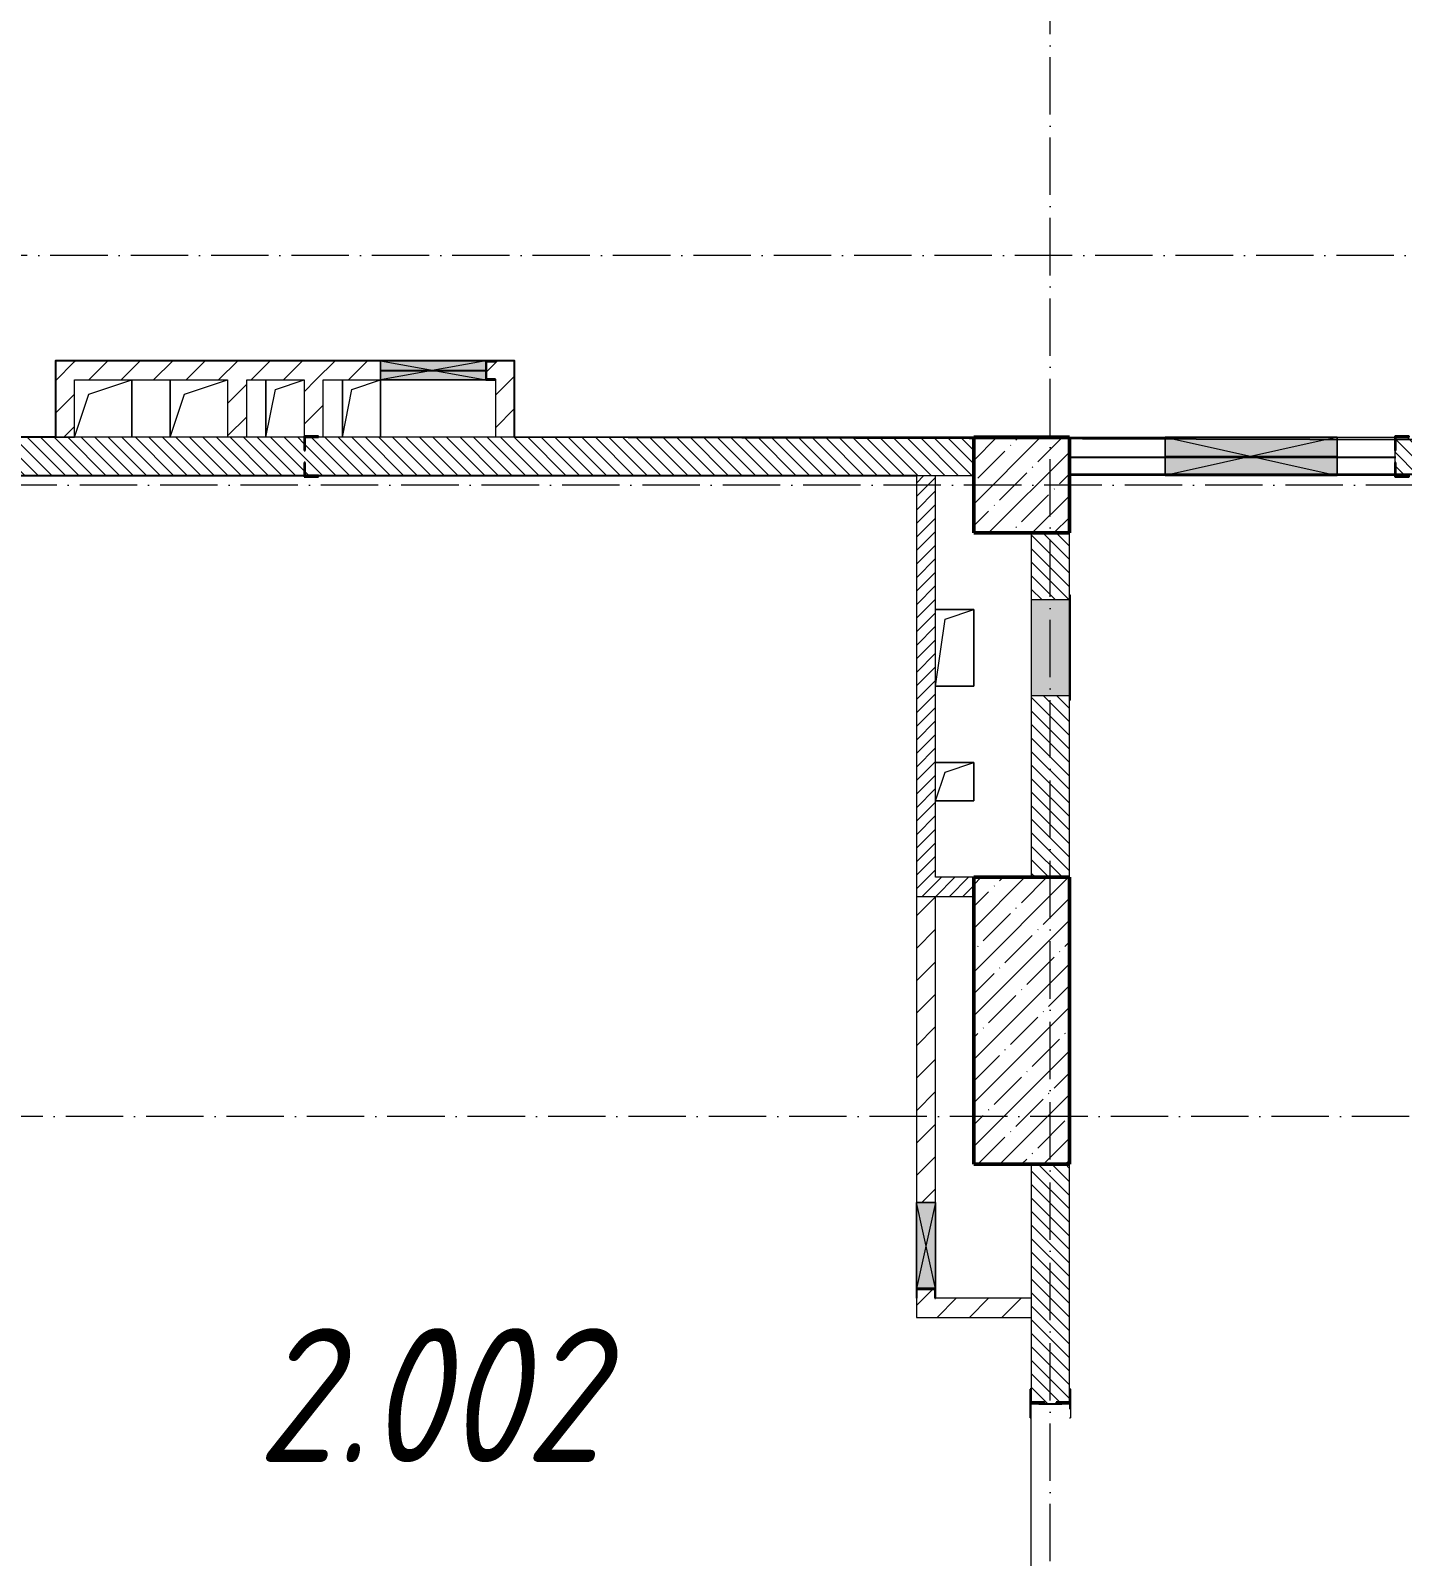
# Model space of a CAD drawing. Header units: millimetres. Extents: x -12989 to 629078, y -109036 to 555275.
# Drawn here: x 516688 to 523858, y 161765 to 169742 of the extents above; entities that cross this region are included whole.
import ezdxf

# ---------------------------------------------------------------- set-up
doc = ezdxf.new("R2010")
doc.units = ezdxf.units.MM
doc.linetypes.add('50_200_ШТРИХ_1Т_ш5_п1_п1_', pattern=[700, 500, -100, 0, -100])
for name, color, linetype, lineweight in [('A-DETL-GENF-OTLN', 7, 'Continuous', 9), ('A-FLOR-____-OTLN', 7, 'Continuous', 9), ('A-GENM-____-MCUT', 7, 'Continuous', 25), ('A-GENM-____-OTLN', 7, 'Continuous', 9), ('A-GENM-____-OTLN-1', 7, 'Continuous', 25), ('A-GLAZ-____-OTLN', 7, 'Continuous', 9), ('A-WALL-____-MCUT', 7, 'Continuous', 13), ('A-WALL-____-MCUT-1', 7, 'Continuous', 9), ('A-WALL-____-PATT-1', 7, 'Continuous', 9), ('A-WALL-FNSH-MCUT-1', 7, 'Continuous', 9), ('I-WALL-____-OTLN', 7, 'Continuous', 9), ('S-COLS-____-MCUT', 7, 'Continuous', 50), ('S-COLS-____-OTLN', 7, 'Continuous', 9), ('S-GRID-____-OTLN-1', 7, '50_200_ШТРИХ_1Т_ш5_п1_п1_', 9), ('Марки помещений', 7, 'Continuous', 9)]:
    doc.layers.add(name, color=color, linetype=linetype, lineweight=lineweight)
doc.layers.add('A-GLAZ-____-OTLN-1', color=7, linetype='Continuous', lineweight=9, true_color=0xc0c0c0)
doc.styles.add('ISOCPEUR_I_2', font='isocpeui.ttf', dxfattribs={"width": 0.85, "height": 2.3})
pattern_1 = [(135, (516567.8, 90784.41), (-35.35534, -35.35534), [])]
pattern_2 = [(45, (516567.8, 90784.41), (-35.35534, 35.35534), [])]
pattern_3 = [(45, (516567.8, 90784.41), (-84.85281, 84.85281), [])]

# ---------------------------------------------------------------- blocks, each defined once
blk = doc.blocks.new('BSC_Колонна _Прямоугольная - 500х500-V26-АР1_План отверстий 2 этажа в осях 1-64_Ю-ЯЯ')
at = {"layer": 'S-COLS-____-OTLN'}
h = blk.add_hatch(dxfattribs=at)
h.set_pattern_fill('FP_35', color=256, style=0, pattern_type=2)
h.set_pattern_definition([(45, (-5300, -76581.04), (-114.04925, 114.04925), []), (45, (-5185.95, -76581.04), (-114.04925, 114.04925), [201.613, -40.323, 3.353, -36.97])])
h.paths.add_polyline_path([(-250, -250), (250, -250), (250, 250), (-250, 250)], flags=0)
at = {"layer": 'S-COLS-____-MCUT'}
for p, q in [((250, 250), (-250, 250)), ((-250, 250), (-250, -250)), ((250, -250), (250, 250)), ((-250, -250), (250, -250))]:
    blk.add_line(p, q, dxfattribs=at)
blk = doc.blocks.new('BSC_Колонна _Прямоугольная - 500х1500-25984399-АР1_План отверстий 2 этажа в осях 1-64_Ю-ЯЯ')
at = {"layer": 'S-COLS-____-OTLN'}
h = blk.add_hatch(dxfattribs=at)
h.set_pattern_fill('FP_161', color=256, style=0, pattern_type=2)
h.set_pattern_definition([(45, (-5300, -73781.04), (-114.04925, 114.04925), []), (45, (-5185.95, -73781.04), (-114.04925, 114.04925), [201.613, -40.323, 3.353, -36.97])])
h.paths.add_polyline_path([(-250, -750), (250, -750), (250, 750), (-250, 750), (-250, -412.3)], flags=0)
at = {"layer": 'S-COLS-____-MCUT'}
for p, q in [((250, 750), (-250, 750)), ((-250, 750), (-250, -750)), ((250, -750), (250, 750)), ((-250, -750), (250, -750))]:
    blk.add_line(p, q, dxfattribs=at)
blk = doc.blocks.new('Фахверк_СКБ_Уголок - 200_3550-28187522-АР1_План отверстий 2 этажа в осях 1-64_Ю-ЯЯ')
at = {"layer": 'A-GENM-____-MCUT'}
for p, q in [((125, 156), (50, 156)), ((50, 156), (50, 150)), ((50, 150), (119, 150)), ((119, 150), (119, 81)), ((119, 81), (125, 81)), ((125, 81), (125, 156)), ((125, 19), (119, 19)), ((119, 19), (119, -50)), ((125, -56), (125, 19)), ((119, -50), (50, -50)), ((50, -50), (50, -56)), ((50, -56), (125, -56))]:
    blk.add_line(p, q, dxfattribs=at)
blk = doc.blocks.new('Фахверк_СКБ_Уголок - 200_3550_зеркало-28264001-АР1_План отверстий 2 этажа в осях 1-64_Ю-ЯЯ')
at = {"layer": 'A-GENM-____-MCUT'}
for p, q in [((200, 156), (125, 156)), ((125, 156), (125, 81)), ((125, 81), (131, 81)), ((131, 81), (131, 150)), ((131, 150), (200, 150)), ((200, 150), (200, 156)), ((131, 19), (125, 19)), ((125, 19), (125, -56)), ((131, -50), (131, 19)), ((125, -56), (200, -56)), ((200, -50), (131, -50)), ((200, -56), (200, -50))]:
    blk.add_line(p, q, dxfattribs=at)
blk = doc.blocks.new('154_Стойка_СКБ_Уголок - СМ-2480_200-28346303-АР1_План отверстий 2 этажа в осях 1-64_Ю-ЯЯ')
at = {"layer": 'A-GENM-____-MCUT'}
for p, q in [((125, 156), (125, 81)), ((200, 156), (125, 156)), ((125, 81), (131, 81)), ((131, 81), (131, 150)), ((131, 150), (200, 150)), ((200, 150), (200, 156)), ((131, 19), (125, 19)), ((125, 19), (125, -56)), ((131, -50), (131, 19)), ((125, -56), (200, -56)), ((200, -50), (131, -50)), ((200, -56), (200, -50))]:
    blk.add_line(p, q, dxfattribs=at)
blk = doc.blocks.new('Стойка_Влож_Полоса боковая - Полоса-V150-АР1_План отверстий 2 этажа в осях 1-64_Ю-ЯЯ')
at = {"layer": 'A-GENM-____-OTLN'}
for p, q in [((-5, 60), (0, 60)), ((-5, -60), (-5, 60)), ((0, 31), (0, -31)), ((0, -60), (-5, -60))]:
    blk.add_line(p, q, dxfattribs=at)
blk = doc.blocks.new('Стойка_Влож_Уголок_Опорный - Уголок-28213941-АР1_План отверстий 2 этажа в осях 1-64_Ю-ЯЯ')
at = {"layer": 'A-GENM-____-OTLN'}
for p, q in [((-212, -6), (-212, 0)), ((0, 0), (0, -6)), ((-212, -75), (-212, -6)), ((-212, -6), (-206, -6)), ((-212, -75), (-206, -75)), ((-6, -6), (0, -6)), ((-6, -75), (0, -75)), ((0, -6), (0, -75))]:
    blk.add_line(p, q, dxfattribs=at)
blk = doc.blocks.new('АР_Перемычка - АР_Перемычка-28444941-АР1_План отверстий 2 этажа в осях 1-64_Ю-ЯЯ')
at = {"layer": 'A-GENM-____-OTLN'}
blk.add_line((-400, -100), (-392, -100), dxfattribs=at)
blk = doc.blocks.new('AR_Отверстие прямоугольное _в плите_ - AR_Отверстие прямоугольное _в плите_-30458127-АР1_План отверстий 2 этажа в осях 1-64_Ю-ЯЯ')
at = {"layer": 'A-GENM-____-OTLN'}
for p, q in [((100, 100), (-100, 100)), ((-50, 50), (100, 100)), ((100, -100), (100, 100)), ((-100, -100), (-50, 50)), ((-100, -100), (100, -100))]:
    blk.add_line(p, q, dxfattribs=at)
blk = doc.blocks.new('AR_Отверстие прямоугольное _в плите_ - AR_Отверстие прямоугольное _в плите_-30229368-АР1_План отверстий 2 этажа в осях 1-64_Ю-ЯЯ')
at = {"layer": 'A-GENM-____-OTLN'}
for p, q in [((100, 200), (-100, 200)), ((-50, 150), (100, 200)), ((100, -200), (100, 200)), ((-100, -200), (-50, 150)), ((-100, -200), (100, -200))]:
    blk.add_line(p, q, dxfattribs=at)
blk = doc.blocks.new('AR_Отверстие прямоугольное _в плите_ - AR_Отверстие прямоугольное _в плите_-30512088-АР1_План отверстий 2 этажа в осях 1-64_Ю-ЯЯ')
at = {"layer": 'A-GENM-____-OTLN'}
for p, q in [((-100, 150), (-100, -150)), ((-100, -150), (-50, 100)), ((-50, 100), (100, 150))]:
    blk.add_line(p, q, dxfattribs=at)
blk = doc.blocks.new('AR_Отверстие прямоугольное _в плите_ - AR_Отверстие прямоугольное _в плите_-V189-АР1_План отверстий 2 этажа в осях 1-64_Ю-ЯЯ')
at = {"layer": 'A-GENM-____-OTLN'}
for p, q in [((-100, 150), (-100, -150)), ((-100, -150), (-50, 100)), ((-50, 100), (100, 150)), ((100, -150), (100, 150))]:
    blk.add_line(p, q, dxfattribs=at)
blk = doc.blocks.new('AR_Отверстие прямоугольное _в плите_ - AR_Отверстие прямоугольное _в плите_-V190-АР1_План отверстий 2 этажа в осях 1-64_Ю-ЯЯ')
at = {"layer": 'A-GENM-____-OTLN'}
for p, q in [((-150, 150), (-150, -150)), ((-75, 75), (150, 150)), ((-150, -150), (-75, 75))]:
    blk.add_line(p, q, dxfattribs=at)
blk = doc.blocks.new('AR_Отверстие прямоугольное _в плите_ - AR_Отверстие прямоугольное _в плите_-V191-АР1_План отверстий 2 этажа в осях 1-64_Ю-ЯЯ')
at = {"layer": 'A-GENM-____-OTLN'}
for p, q in [((-75, 75), (150, 150)), ((150, -150), (150, 150)), ((-150, -150), (-75, 75))]:
    blk.add_line(p, q, dxfattribs=at)
blk = doc.blocks.new('AR_Отверстие Ниша - Лючок-32401324-АР1_План отверстий 2 этажа в осях 1-64_Ю-ЯЯ')
at = {"layer": 'A-GLAZ-____-OTLN'}
blk.add_hatch(color=256, dxfattribs=at).paths.add_polyline_path([(-250, -100), (250, -100), (250, 100), (-250, 100)], flags=0)
for p, q in [((250, 100), (-250, 100)), ((-250, 100), (-250, -100)), ((250, -100), (250, 100)), ((-250, -100), (250, -100))]:
    blk.add_line(p, q, dxfattribs=at)
blk = doc.blocks.new('Л_Общий_Лючок - Лючок-29683801-АР1_План отверстий 2 этажа в осях 1-64_Ю-ЯЯ')
at = {"layer": 'A-GLAZ-____-OTLN-1'}
blk.add_hatch(color=256, dxfattribs=at).paths.add_polyline_path([(-24, 0), (524, 0), (524, 6), (-24, 6)], flags=0)
at = {"layer": 'A-GLAZ-____-OTLN'}
for p, q in [((524, 6), (-24, 6)), ((-24, 6), (-24, 0)), ((524, 6), (524, 0))]:
    blk.add_line(p, q, dxfattribs=at)
blk = doc.blocks.new('AR_Отверстие прямоугольное _в стене_ - AR_Отверстие прямоугольное _в стене__ОВ-36795660-АР1_План отверстий 2 этажа в осях 1-64_Ю-ЯЯ')
at = {"layer": 'A-GLAZ-____-OTLN'}
blk.add_hatch(color=256, dxfattribs=at).paths.add_polyline_path([(450, -100), (450, 100), (-450, 100), (-450, -100)], flags=0)
at = {"layer": 'A-DETL-GENF-OTLN'}
for p, q in [((-450, -100), (-450, 100)), ((-450, 100), (450, 100)), ((450, 100), (-450, -100)), ((-450, 100), (450, -100)), ((450, 100), (-450, 100)), ((-450, 100), (-450, -100)), ((450, 100), (450, -100)), ((450, -100), (450, 100)), ((450, -100), (-450, -100)), ((-450, -100), (450, -100))]:
    blk.add_line(p, q, dxfattribs=at)
blk = doc.blocks.new('AR_Отверстие прямоугольное _в стене_ - AR_Отверстие прямоугольное _в стене__ОВ-36794636-АР1_План отверстий 2 этажа в осях 1-64_Ю-ЯЯ')
at = {"layer": 'A-GLAZ-____-OTLN'}
blk.add_hatch(color=256, dxfattribs=at).paths.add_polyline_path([(275, -50), (275, 50), (-275, 50), (-275, -50)], flags=0)
at = {"layer": 'A-DETL-GENF-OTLN'}
for p, q in [((-275, -50), (-275, 50)), ((-275, 50), (275, 50)), ((275, 50), (-275, -50)), ((-275, 50), (275, -50)), ((275, 50), (-275, 50)), ((-275, 50), (-275, -50)), ((275, -50), (-275, -50)), ((-275, -50), (275, -50))]:
    blk.add_line(p, q, dxfattribs=at)
blk = doc.blocks.new('AR_Отверстие прямоугольное _в стене_ - AR_Отверстие прямоугольное _в стене__ОВ-36797345-АР1_План отверстий 2 этажа в осях 1-64_Ю-ЯЯ')
at = {"layer": 'A-GLAZ-____-OTLN'}
blk.add_hatch(color=256, dxfattribs=at).paths.add_polyline_path([(225, 50), (-225, 50), (-225, -50), (225, -50), (225, 47)], flags=0)
at = {"layer": 'A-DETL-GENF-OTLN'}
for p, q in [((-225, -50), (-225, 50)), ((-225, 50), (225, 50)), ((225, 50), (-225, -50)), ((-225, 50), (225, -50)), ((225, 50), (-225, 50)), ((-225, 50), (-225, -50)), ((225, -50), (-225, -50)), ((-225, -50), (225, -50))]:
    blk.add_line(p, q, dxfattribs=at)
blk = doc.blocks.new('154_Фахверк_СКБ_Швеллер - Тип_100_3960_зеркало-36793856-АР1_План отверстий 2 этажа в осях 1-64_Ю-ЯЯ')
at = {"layer": 'A-GENM-____-MCUT'}
for p, q in [((175, 50), (125, 50)), ((125, 50), (125, -50)), ((128, 47), (175, 47)), ((128, -47), (128, 47)), ((175, 47), (175, 50)), ((125, -50), (175, -50)), ((175, -47), (128, -47)), ((175, -50), (175, -47))]:
    blk.add_line(p, q, dxfattribs=at)
blk = doc.blocks.new('3эт')
at = {"layer": 'S-GRID-____-OTLN-1', "color": 251, "ltscale": 0.6, "true_color": 0x636466}
for p, q in [((289220.7, -33971.9), (289220.7, 4029.4)), ((330925.3, -9082.4), (279101.9, -9082.4)), ((316375.7, -10282.4), (279101.9, -10282.4)), ((308320.7, -13582.4), (279101.9, -13582.4))]:
    blk.add_line(p, q, dxfattribs=at)

msp = doc.modelspace()

# ---------------------------------------------------------------- hatches: boundary and pattern name
at = {"layer": 'A-WALL-____-PATT-1'}
h = msp.add_hatch(dxfattribs=at)
h.set_pattern_fill('FP_4', color=256, style=0, pattern_type=2)
h.set_pattern_definition(pattern_3)
h.paths.add_polyline_path([(516917.7976, 167615.4504), (516917.7976, 168015.4504), (516817.7976, 168015.4504), (516817.7976, 167615.4504)], flags=0)
h = msp.add_hatch(dxfattribs=at)
h.set_pattern_fill('FP_4', color=256, style=0, pattern_type=2)
h.set_pattern_definition(pattern_3)
h.paths.add_polyline_path([(518217.7976, 167915.4504), (518517.7976, 167915.4504), (518517.7976, 168015.4504), (516917.7976, 168015.4504), (516917.7976, 167915.4504), (518117.7976, 167915.4504)], flags=0)
h.paths.add_polyline_path([(519070.7976, 167918.4504), (519117.7976, 167918.4504), (519117.7976, 168012.4504), (519070.7976, 168012.4504), (519070.7976, 168010.2282)], flags=0)
h = msp.add_hatch(dxfattribs=at)
h.set_pattern_fill('FP_4', color=256, style=0, pattern_type=2)
h.set_pattern_definition(pattern_3)
h.paths.add_polyline_path([(519117.7976, 167615.4504), (519217.7976, 167615.4504), (519217.7976, 168015.4504), (519117.7976, 168015.4504), (519117.7976, 167915.4504)], flags=0)
h = msp.add_hatch(dxfattribs=at)
h.set_pattern_fill('FP_4', color=256, style=0, pattern_type=2)
h.set_pattern_definition(pattern_3)
h.paths.add_polyline_path([(517817.7976, 167615.4504), (517817.7976, 167915.4504), (517717.7976, 167915.4504), (517717.7976, 167615.4504)], flags=0)
h = msp.add_hatch(dxfattribs=at)
h.set_pattern_fill('FP_4', color=256, style=0, pattern_type=2)
h.set_pattern_definition(pattern_3)
h.paths.add_polyline_path([(518192.7976, 167615.4504), (518217.7976, 167615.4504), (518217.7976, 167915.4504), (518117.7976, 167915.4504), (518117.7976, 167621.4504), (518192.7976, 167621.4504)], flags=0)
h = msp.add_hatch(dxfattribs=at)
h.set_pattern_fill('FP_6', color=256, style=0, pattern_type=2)
h.set_pattern_definition(pattern_1)
h.paths.add_polyline_path([(521617.7976, 167415.4504), (521617.7976, 167615.4504), (518123.7976, 167615.4504), (518123.7976, 167546.4504), (518117.7976, 167546.4504), (518117.7976, 167615.4504), (514617.7976, 167615.4504), (514617.7976, 167415.4504), (518117.7976, 167415.4504), (518117.7976, 167484.4504), (518123.7976, 167484.4504), (518123.7976, 167415.4504), (520087.6178, 167415.4504)], flags=0)
h = msp.add_hatch(dxfattribs=at)
h.set_pattern_fill('FP_6', color=256, style=0, pattern_type=2)
h.set_pattern_definition(pattern_1)
h.paths.add_polyline_path([(523961.7976, 167415.4504), (523961.7976, 167490.4504), (523967.7976, 167490.4504), (523967.7976, 167615.4504), (523823.7976, 167615.4504), (523823.7976, 167546.4504), (523817.7976, 167546.4504), (523817.7976, 167484.4504), (523823.7976, 167484.4504), (523823.7976, 167415.4504), (523892.7976, 167415.4504)], flags=0)
h = msp.add_hatch(dxfattribs=at)
h.set_pattern_fill('FP_5', color=256, style=0, pattern_type=2)
h.set_pattern_definition(pattern_2)
h.paths.add_polyline_path([(521417.7976, 165215.4504), (521417.7976, 167415.4504), (521317.7976, 167415.4504), (521317.7976, 165215.4504)], flags=0)
h = msp.add_hatch(dxfattribs=at)
h.set_pattern_fill('FP_6', color=256, style=0, pattern_type=2)
h.set_pattern_definition(pattern_1)
h.paths.add_polyline_path([(521917.7976, 165315.4504), (522117.7976, 165315.4504), (522117.7976, 166265.4504), (521917.7976, 166265.4504)], flags=0)
h.paths.add_polyline_path([(521917.7976, 166765.4504), (522117.7976, 166765.4504), (522117.7976, 167115.4504), (521917.7976, 167115.4504)], flags=0)
h = msp.add_hatch(dxfattribs=at)
h.set_pattern_fill('FP_5', color=256, style=0, pattern_type=2)
h.set_pattern_definition(pattern_2)
h.paths.add_polyline_path([(521617.7976, 165215.4504), (521617.7976, 165315.4504), (521417.7976, 165315.4504), (521417.7976, 165215.4504)], flags=0)
h = msp.add_hatch(dxfattribs=at)
h.set_pattern_fill('FP_4', color=256, style=0, pattern_type=2)
h.set_pattern_definition(pattern_3)
h.paths.add_polyline_path([(521414.7976, 163115.4504), (521414.7976, 163162.4504), (521320.7976, 163162.4504), (521320.7976, 163115.4504), (521367.7976, 163115.4504)], flags=0)
h.paths.add_polyline_path([(521417.7976, 163615.4504), (521417.7976, 165215.4504), (521317.7976, 165215.4504), (521317.7976, 163615.4504)], flags=0)
h = msp.add_hatch(dxfattribs=at)
h.set_pattern_fill('FP_6', color=256, style=0, pattern_type=2)
h.set_pattern_definition(pattern_1)
h.paths.add_polyline_path([(522117.7976, 158465.4504), (522117.7976, 158659.4504), (522048.7976, 158659.4504), (522048.7976, 158665.4504), (521986.7976, 158665.4504), (521986.7976, 158659.4504), (521917.7976, 158659.4504), (521917.7976, 158465.4504), (522111.7976, 158465.4504)], flags=0)
h.paths.add_polyline_path([(521986.7976, 160365.4504), (522048.7976, 160365.4504), (522048.7976, 160371.4504), (522117.7976, 160371.4504), (522117.7976, 160759.4504), (522048.7976, 160759.4504), (522048.7976, 160765.4504), (521986.7976, 160765.4504), (521986.7976, 160759.4504), (521917.7976, 160759.4504), (521917.7976, 160371.4504), (521986.7976, 160371.4504)], flags=0)
h.paths.add_polyline_path([(522048.7976, 162565.4504), (522048.7976, 162571.4504), (522117.7976, 162571.4504), (522117.7976, 163815.4504), (521917.7976, 163815.4504), (521917.7976, 162571.4504), (521986.7976, 162571.4504), (521986.7976, 162565.4504)], flags=0)
h = msp.add_hatch(dxfattribs=at)
h.set_pattern_fill('FP_4', color=256, style=0, pattern_type=2)
h.set_pattern_definition(pattern_3)
h.paths.add_polyline_path([(521417.7976, 163015.4504), (521917.7976, 163015.4504), (521917.7976, 163115.4504), (521317.7976, 163115.4504), (521317.7976, 163015.4504), (521414.7976, 163015.4504)], flags=0)

# ---------------------------------------------------------------- linework, layer by layer
for points in [[(523967.7976, 167602.9504), (519217.7976, 167615.4504), (519217.7976, 168015.4504), (516817.7976, 168015.4504), (516817.7976, 167615.4504), (514617.7976, 167615.4504)], [(518517.7976, 167965.4504), (519070.7976, 167965.4504)], [(522117.7976, 167510.771), (523823.7976, 167510.771)], [(522617.7976, 167515.4504), (523517.7976, 167515.4504)], [(514617.7976, 167415.4504), (521317.7976, 167415.4504)], [(523967.7976, 167421.4504), (522117.7976, 167421.4504)]]:
    msp.add_lwpolyline(points)
at = {"layer": 'A-FLOR-____-OTLN'}
for p, q in [((517217.7976, 167915.4504), (517217.7976, 167615.4504)), ((517417.7976, 167615.4504), (517417.7976, 167915.4504)), ((517917.7976, 167615.4504), (517917.7976, 167915.4504)), ((518317.7976, 167615.4504), (518317.7976, 167915.4504)), ((518517.7976, 167915.4504), (518517.7976, 167615.4504)), ((521417.7976, 166715.4504), (521617.7976, 166715.4504)), ((521617.7976, 166715.4504), (521617.7976, 166315.4504)), ((521617.7976, 166315.4504), (521417.7976, 166315.4504)), ((521417.7976, 165915.4504), (521617.7976, 165915.4504)), ((521617.7976, 165915.4504), (521617.7976, 165715.4504)), ((521617.7976, 165715.4504), (521417.7976, 165715.4504))]:
    msp.add_line(p, q, dxfattribs=at)
at = {"layer": 'A-WALL-____-MCUT'}
for p, q in [((518117.7976, 167615.4504), (514617.7976, 167615.4504)), ((521617.7976, 167615.4504), (518192.7976, 167615.4504)), ((523817.7976, 167546.4504), (523817.7976, 167484.4504)), ((514617.7976, 167415.4504), (518117.7976, 167415.4504)), ((518192.7976, 167415.4504), (521617.7976, 167415.4504)), ((521917.7976, 167115.4504), (521917.7976, 166765.4504)), ((522117.7976, 166765.4504), (522117.7976, 167115.4504)), ((521917.7976, 166265.4504), (521917.7976, 165315.4504)), ((522117.7976, 165315.4504), (522117.7976, 166265.4504)), ((521917.7976, 163815.4504), (521917.7976, 162640.4504)), ((522117.7976, 162640.4504), (522117.7976, 163815.4504))]:
    msp.add_line(p, q, dxfattribs=at)
at = {"layer": 'A-WALL-____-MCUT-1'}
msp.add_line((521317.7976, 165215.4504), (521417.7976, 165215.4504), dxfattribs=at)
at = {"layer": 'A-WALL-FNSH-MCUT-1'}
for p, q in [((516817.7976, 168015.4504), (516817.7976, 167615.4504)), ((518517.7976, 168015.4504), (516817.7976, 168015.4504)), ((519217.7976, 168015.4504), (519117.7976, 168015.4504)), ((519217.7976, 167615.4504), (519217.7976, 168015.4504)), ((516917.7976, 167615.4504), (516917.7976, 167915.4504)), ((516917.7976, 167915.4504), (517717.7976, 167915.4504)), ((517717.7976, 167915.4504), (517717.7976, 167615.4504)), ((517817.7976, 167915.4504), (518117.7976, 167915.4504)), ((517817.7976, 167615.4504), (517817.7976, 167915.4504)), ((518117.7976, 167915.4504), (518117.7976, 167621.4504)), ((518217.7976, 167915.4504), (518517.7976, 167915.4504)), ((518217.7976, 167615.4504), (518217.7976, 167915.4504)), ((519117.7976, 167915.4504), (519117.7976, 167615.4504)), ((516817.7976, 167615.4504), (516917.7976, 167615.4504)), ((521317.7976, 167415.4504), (521317.7976, 163615.4504)), ((521417.7976, 165315.4504), (521417.7976, 167415.4504)), ((521617.7976, 165315.4504), (521417.7976, 165315.4504)), ((521417.7976, 165215.4504), (521617.7976, 165215.4504)), ((521417.7976, 163615.4504), (521417.7976, 165215.4504)), ((521317.7976, 163115.4504), (521317.7976, 163015.4504)), ((521917.7976, 163115.4504), (521417.7976, 163115.4504)), ((521317.7976, 163015.4504), (521917.7976, 163015.4504))]:
    msp.add_line(p, q, dxfattribs=at)
at = {"layer": 'I-WALL-____-OTLN'}
for p, q in [((522117.7976, 167615.4504), (522617.7976, 167615.4504)), ((523517.7976, 167615.4504), (523817.7976, 167615.4504)), ((522617.7976, 167415.4504), (522117.7976, 167415.4504)), ((523817.7976, 167415.4504), (523517.7976, 167415.4504)), ((521917.7976, 160765.4504), (521917.7976, 162565.4504)), ((522117.7976, 162565.4504), (522117.7976, 162535.4504))]:
    msp.add_line(p, q, dxfattribs=at)

# ---------------------------------------------------------------- block references
msp.add_blockref('3эт', (232797.0902, 177647.8646))
at = {"layer": 'A-GENM-____-OTLN'}
for name, p in [('AR_Отверстие прямоугольное _в плите_ - AR_Отверстие прямоугольное _в плите_-V191-АР1_План отверстий 2 этажа в осях 1-64_Ю-ЯЯ', (517067.7976, 167765.4504)), ('AR_Отверстие прямоугольное _в плите_ - AR_Отверстие прямоугольное _в плите_-V190-АР1_План отверстий 2 этажа в осях 1-64_Ю-ЯЯ', (517567.7976, 167765.4504)), ('AR_Отверстие прямоугольное _в плите_ - AR_Отверстие прямоугольное _в плите_-30512088-АР1_План отверстий 2 этажа в осях 1-64_Ю-ЯЯ', (518017.7976, 167765.4504)), ('AR_Отверстие прямоугольное _в плите_ - AR_Отверстие прямоугольное _в плите_-V189-АР1_План отверстий 2 этажа в осях 1-64_Ю-ЯЯ', (518417.7976, 167765.4504)), ('AR_Отверстие прямоугольное _в плите_ - AR_Отверстие прямоугольное _в плите_-30229368-АР1_План отверстий 2 этажа в осях 1-64_Ю-ЯЯ', (521517.7976, 166515.4504)), ('AR_Отверстие прямоугольное _в плите_ - AR_Отверстие прямоугольное _в плите_-30458127-АР1_План отверстий 2 этажа в осях 1-64_Ю-ЯЯ', (521517.7976, 165815.4504)), ('Стойка_Влож_Уголок_Опорный - Уголок-28213941-АР1_План отверстий 2 этажа в осях 1-64_Ю-ЯЯ', (522123.7976, 162565.4504))]:
    msp.add_blockref(name, p, dxfattribs=at)
for name, rotation in [('АР_Перемычка - АР_Перемычка-28444941-АР1_План отверстий 2 этажа в осях 1-64_Ю-ЯЯ', 269.9999999999999), ('Стойка_Влож_Полоса боковая - Полоса-V150-АР1_План отверстий 2 этажа в осях 1-64_Ю-ЯЯ', 89.99999999999993)]:
    msp.add_blockref(name, (522017.7976, 162565.4504), dxfattribs=dict(at, rotation=rotation))
at = {"layer": 'A-GENM-____-OTLN-1'}
for name, p in [('154_Фахверк_СКБ_Швеллер - Тип_100_3960_зеркало-36793856-АР1_План отверстий 2 этажа в осях 1-64_Ю-ЯЯ', (518942.7976, 167965.4504)), ('Фахверк_СКБ_Уголок - 200_3550_зеркало-28264001-АР1_План отверстий 2 этажа в осях 1-64_Ю-ЯЯ', (523692.7976, 167465.4504))]:
    msp.add_blockref(name, p, dxfattribs=at)
for name, p, rotation in [('Фахверк_СКБ_Уголок - 200_3550-28187522-АР1_План отверстий 2 этажа в осях 1-64_Ю-ЯЯ', (518242.7976, 167565.4504), 180), ('154_Фахверк_СКБ_Швеллер - Тип_100_3960_зеркало-36793856-АР1_План отверстий 2 этажа в осях 1-64_Ю-ЯЯ', (521367.7976, 163290.4504), 269.9999999999999), ('154_Стойка_СКБ_Уголок - СМ-2480_200-28346303-АР1_План отверстий 2 этажа в осях 1-64_Ю-ЯЯ', (522067.7976, 162440.4504), 89.99999999999991)]:
    msp.add_blockref(name, p, dxfattribs=dict(at, rotation=rotation))
at = {"layer": 'A-GLAZ-____-OTLN'}
for name, p in [('AR_Отверстие прямоугольное _в стене_ - AR_Отверстие прямоугольное _в стене__ОВ-36794636-АР1_План отверстий 2 этажа в осях 1-64_Ю-ЯЯ', (518792.7976, 167965.4504)), ('AR_Отверстие прямоугольное _в стене_ - AR_Отверстие прямоугольное _в стене__ОВ-36795660-АР1_План отверстий 2 этажа в осях 1-64_Ю-ЯЯ', (523067.7976, 167515.4504))]:
    msp.add_blockref(name, p, dxfattribs=at)
for name, p, rotation in [('Л_Общий_Лючок - Лючок-29683801-АР1_План отверстий 2 этажа в осях 1-64_Ю-ЯЯ', (522117.7976, 166765.4504), 269.9999999999999), ('AR_Отверстие Ниша - Лючок-32401324-АР1_План отверстий 2 этажа в осях 1-64_Ю-ЯЯ', (522017.7976, 166515.4504), 89.99999999999991), ('AR_Отверстие прямоугольное _в стене_ - AR_Отверстие прямоугольное _в стене__ОВ-36797345-АР1_План отверстий 2 этажа в осях 1-64_Ю-ЯЯ', (521367.7976, 163390.4504), 269.9999999999999)]:
    msp.add_blockref(name, p, dxfattribs=dict(at, rotation=rotation))
at = {"layer": 'S-COLS-____-OTLN'}
for name, p in [('BSC_Колонна _Прямоугольная - 500х500-V26-АР1_План отверстий 2 этажа в осях 1-64_Ю-ЯЯ', (521867.7976, 167365.4504)), ('BSC_Колонна _Прямоугольная - 500х1500-25984399-АР1_План отверстий 2 этажа в осях 1-64_Ю-ЯЯ', (521867.7976, 164565.4504))]:
    msp.add_blockref(name, p, dxfattribs=at)

# ---------------------------------------------------------------- texts
at = {"layer": 'Марки помещений', "insert": (517869.8994, 162958.7053), "char_height": 700, "width": 785.65375, "attachment_point": 1, "style": 'ISOCPEUR_I_2'}
msp.add_mtext('2.002', dxfattribs=at)

doc.saveas('drawing.dxf')
